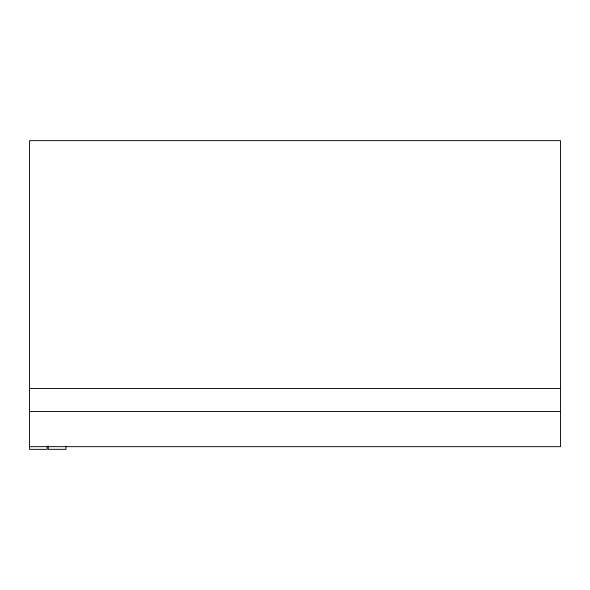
<?xml version="1.0" encoding="UTF-8"?>
<svg xmlns="http://www.w3.org/2000/svg" width="590" height="590" viewBox="0 0 590 590"><rect width="100%" height="100%" fill="white"/><g stroke="black" fill="none" stroke-linecap="round" stroke-linejoin="round"><path stroke-width="0.89" d="M29.5 388.456L560.5 388.456M29.5 411.562L560.5 411.562M29.5 446.66L560.5 446.66L560.5 140.656L29.5 140.656L29.5 449.344L47.2 449.344L47.2 446.025M66.006 446.025L66.006 449.315L48.306 449.315L48.306 446.025"/></g></svg>
